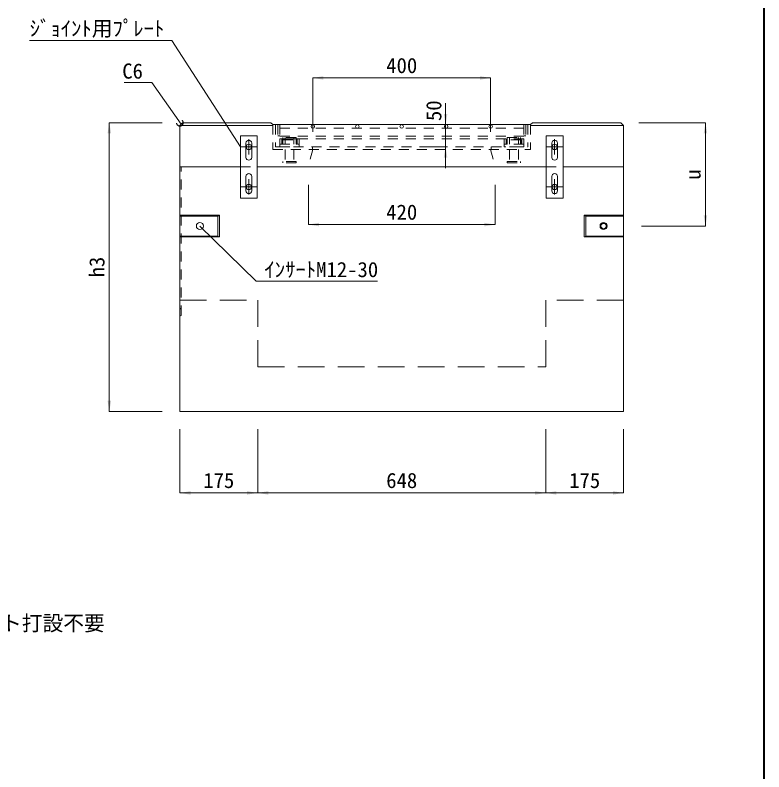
# Model space of a CAD drawing. Units: millimetres at full size. Extents: x 63886 to 97934, y 3628 to 26930.
# Drawn here: x 93794 to 95478, y 19894 to 21596 of the extents above; entities that cross this region are included whole.
import ezdxf
from ezdxf.enums import TextEntityAlignment as Align

# ---------------------------------------------------------------- set-up
doc = ezdxf.new("R2010")
doc.units = ezdxf.units.MM
doc.header["$LTSCALE"] = 30
doc.header["$PDMODE"] = 32
doc.header["$PDSIZE"] = 15
for name, pattern in [('USER1', [1.35, 0.75, -0.6]), ('USER2', [3, 2, -1]), ('USER3', [1.35, 0.75, -0.6]), ('USER5', [28.575, 19.05, -3.175, 3.175, -3.175])]:
    doc.linetypes.add(name, pattern=pattern)
for name, color, linetype, lineweight in [('0_2', 7, 'Continuous', 13), ('インサート', 3, 'USER1', 5), ('グレーチング', 7, 'Continuous', 5), ('作業エリア', 11, 'USER3', 13), ('受枠', 3, 'USER1', 5), ('図枠', 7, 'Continuous', 13), ('寸法線', 7, 'Continuous', 9), ('引出線', 4, 'Continuous', 9), ('本体', 2, 'Continuous', 5), ('目地', 132, 'Continuous', 5)]:
    doc.layers.add(name, color=color, linetype=linetype, lineweight=lineweight)
doc.styles.add('ＭＳ ゴシック', font='')
doc.styles.get('ＭＳ ゴシック').set_extended_font_data('MS Gothic')

# ---------------------------------------------------------------- blocks, each defined once
blk = doc.blocks.new('filled_arrow')
at = {"color": 0, "linetype": 'Continuous', "lineweight": -2}
blk.add_solid([(7.5, 1.25), (0, 0), (7.5, -1.25)], dxfattribs=at)

msp = doc.modelspace()

# ---------------------------------------------------------------- linework, layer by layer
at = {"layer": '0_2', "lineweight": 5}
for p, q in [((94313.37, 21308.14), (94313.37, 21276.14)), ((94326.37, 21308.14), (94326.37, 21276.14)), ((95001.37, 21308.14), (95001.37, 21276.14)), ((95014.37, 21308.14), (95014.37, 21276.14)), ((94313.37, 21233.14), (94313.37, 21201.14)), ((94326.37, 21233.14), (94326.37, 21201.14)), ((95001.37, 21233.14), (95001.37, 21201.14)), ((95014.37, 21233.14), (95014.37, 21201.14))]:
    msp.add_line(p, q, dxfattribs=at)
at = {"layer": '0_2', "lineweight": 9}
for points in [[(94338.87, 21184.64), (94338.87, 21324.64), (94300.87, 21324.64), (94300.87, 21184.64)], [(95026.87, 21184.64), (95026.87, 21324.64), (94988.87, 21324.64), (94988.87, 21184.64)]]:
    msp.add_lwpolyline(points, close=True, dxfattribs=at)
at = {"layer": '0_2', "lineweight": 5}
for centre, start, end in [((94319.87, 21308.14), 0, 180), ((95007.87, 21308.14), 0, 180), ((94319.87, 21276.14), 180, 0), ((95007.87, 21276.14), 180, 0), ((94319.87, 21233.14), 0, 180), ((95007.87, 21233.14), 0, 180), ((94319.87, 21201.14), 180, 0), ((95007.87, 21201.14), 180, 0)]:
    msp.add_arc(centre, 6.5, start, end, dxfattribs=at)
at = {"layer": 'インサート'}
for p, q in [((94426.36, 21320.64), (94396.36, 21320.64)), ((94396.36, 21320.64), (94396.36, 21305.64)), ((94401.36, 21320.64), (94401.36, 21305.64)), ((94421.36, 21320.64), (94421.36, 21305.64)), ((94426.36, 21320.64), (94426.36, 21305.64)), ((94901.36, 21320.64), (94901.36, 21305.64)), ((94901.36, 21320.64), (94931.36, 21320.64)), ((94906.36, 21320.64), (94906.36, 21305.64)), ((94926.36, 21320.64), (94926.36, 21305.64)), ((94931.36, 21320.64), (94931.36, 21305.64)), ((94401.36, 21293.64), (94401.36, 21263.64)), ((94421.36, 21293.64), (94421.36, 21263.64)), ((94906.36, 21293.64), (94906.36, 21263.64)), ((94926.36, 21293.64), (94926.36, 21263.64)), ((94426.36, 21266.64), (94396.36, 21266.64)), ((94396.36, 21263.64), (94396.36, 21266.64)), ((94426.36, 21263.64), (94396.36, 21263.64)), ((94426.36, 21263.64), (94426.36, 21266.64)), ((94901.36, 21266.64), (94931.36, 21266.64)), ((94901.36, 21263.64), (94901.36, 21266.64)), ((94901.36, 21263.64), (94931.36, 21263.64)), ((94931.36, 21263.64), (94931.36, 21266.64))]:
    msp.add_line(p, q, dxfattribs=at)
at = {"layer": 'インサート', "linetype": 'Continuous'}
for centre in [(94319.87, 21299.64), (95007.87, 21299.64), (94319.87, 21209.64), (95007.87, 21209.64)]:
    msp.add_circle(centre, 6, dxfattribs=at)
at = {"layer": 'インサート', "linetype": 'Continuous', "lineweight": 9}
for centre, radius in [((94209.87, 21121.64), 8), ((95117.87, 21121.64), 8), ((95117.87, 21121.64), 6)]:
    msp.add_circle(centre, radius, dxfattribs=at)
at = {"layer": 'グレーチング', "linetype": 'USER1'}
for p, q in [((94384.86, 21349.64), (94384.86, 21324.64)), ((94942.86, 21349.64), (94384.86, 21349.64)), ((94389.36, 21349.64), (94389.36, 21317.64)), ((94938.36, 21341.64), (94389.36, 21341.64)), ((94938.36, 21349.64), (94938.36, 21317.64)), ((94942.86, 21349.64), (94942.86, 21324.64)), ((94389.36, 21323.64), (94938.36, 21323.64)), ((94389.36, 21317.64), (94938.36, 21317.64))]:
    msp.add_line(p, q, dxfattribs=at)
at = {"layer": 'グレーチング', "lineweight": 13}
for p, q in [((94384.86, 21324.64), (94389.36, 21324.64)), ((94942.86, 21324.64), (94938.36, 21324.64))]:
    msp.add_line(p, q, dxfattribs=at)
for centre in [(94463.86, 21345.64), (94563.86, 21345.64), (94663.86, 21345.64), (94763.86, 21345.64), (94863.86, 21345.64)]:
    msp.add_circle(centre, 4, dxfattribs=at)
at = {"layer": '作業エリア'}
msp.add_point((94164.87, 21353.94), dxfattribs=at)
at = {"layer": '受枠', "lineweight": 9}
for p, q in [((94373.86, 21349.64), (94373.86, 21293.64)), ((94373.86, 21349.64), (94953.86, 21349.64)), ((94379.86, 21349.64), (94379.86, 21299.64)), ((94947.86, 21349.64), (94947.86, 21299.64)), ((94953.86, 21349.64), (94953.86, 21293.64)), ((94373.86, 21293.64), (94953.86, 21293.64)), ((94379.86, 21299.64), (94947.86, 21299.64)), ((94462.86, 21299.64), (94462.86, 21293.64)), ((94864.86, 21299.64), (94864.86, 21293.64))]:
    msp.add_line(p, q, dxfattribs=at)
at = {"layer": '受枠'}
for p, q in [((94389.36, 21317.64), (94389.36, 21299.64)), ((94433.36, 21317.64), (94389.36, 21317.64)), ((94393.86, 21317.64), (94393.86, 21305.64)), ((94396.16, 21305.64), (94396.16, 21315.34)), ((94396.16, 21315.34), (94426.56, 21315.34)), ((94426.56, 21315.34), (94426.56, 21305.64)), ((94428.86, 21305.64), (94428.86, 21317.64)), ((94433.36, 21317.64), (94433.36, 21299.64)), ((94894.36, 21317.64), (94894.36, 21299.64)), ((94938.36, 21317.64), (94894.36, 21317.64)), ((94898.86, 21305.64), (94898.86, 21317.64)), ((94901.16, 21315.34), (94901.16, 21305.64)), ((94931.56, 21315.34), (94901.16, 21315.34)), ((94931.56, 21305.64), (94931.56, 21315.34)), ((94933.86, 21317.64), (94933.86, 21305.64)), ((94938.36, 21317.64), (94938.36, 21299.64)), ((94389.36, 21305.64), (94433.36, 21305.64)), ((94389.36, 21299.64), (94433.36, 21299.64)), ((94393.86, 21305.64), (94396.16, 21305.64)), ((94426.56, 21305.64), (94428.86, 21305.64)), ((94938.36, 21305.64), (94894.36, 21305.64)), ((94938.36, 21299.64), (94894.36, 21299.64)), ((94901.16, 21305.64), (94898.86, 21305.64)), ((94933.86, 21305.64), (94931.56, 21305.64))]:
    msp.add_line(p, q, dxfattribs=at)
at = {"layer": '図枠', "lineweight": 40}
msp.add_line((95478.45, 23696.97), (95478.45, 18156.97), dxfattribs=at)
at = {"layer": '寸法線', "lineweight": 13}
for p, q in [((94463.86, 21454.7), (94863.86, 21454.7)), ((94463.86, 21333.64), (94463.86, 21454.7)), ((94863.86, 21333.64), (94863.86, 21454.7)), ((94762.51, 21251.64), (94762.51, 21397.64)), ((94006.14, 20704.64), (94006.14, 21353.94)), ((94124.87, 21353.94), (94006.14, 21353.94)), ((94703.86, 21349.64), (94762.51, 21349.64)), ((95196.87, 21353.94), (95347.08, 21353.94)), ((95347.08, 21353.94), (95347.08, 21121.64)), ((94703.86, 21299.64), (94762.51, 21299.64)), ((94453.86, 21214.64), (94453.86, 21124.92)), ((94873.86, 21214.64), (94873.86, 21124.92)), ((94453.86, 21124.92), (94873.86, 21124.92)), ((95202.87, 21121.64), (95347.08, 21121.64)), ((94124.87, 20704.64), (94006.14, 20704.64)), ((94164.87, 20664.64), (94164.87, 20521.46)), ((94339.87, 20664.64), (94339.87, 20521.46)), ((94339.87, 20664.64), (94339.87, 20521.46)), ((94987.87, 20664.64), (94987.87, 20521.46)), ((94987.87, 20664.64), (94987.87, 20521.46)), ((95162.87, 20664.64), (95162.87, 20521.46)), ((94164.87, 20521.46), (94339.87, 20521.46)), ((94339.87, 20521.46), (94987.87, 20521.46)), ((94987.87, 20521.46), (95162.87, 20521.46))]:
    msp.add_line(p, q, dxfattribs=at)
at = {"layer": '寸法線', "linetype": 'USER5'}
for p, q in [((94319.87, 21316.95), (94319.87, 21282.34)), ((95007.87, 21316.95), (95007.87, 21282.34)), ((94302.56, 21299.64), (94337.17, 21299.64)), ((94990.57, 21299.64), (95025.17, 21299.64)), ((94319.87, 21226.94), (94319.87, 21192.34)), ((95007.87, 21226.95), (95007.87, 21192.34)), ((94302.56, 21209.64), (94337.17, 21209.64)), ((94990.57, 21209.64), (95025.17, 21209.64))]:
    msp.add_line(p, q, dxfattribs=at)
at = {"layer": '引出線', "lineweight": 13}
for points in [[(94300.87, 21299.64), (94146.69, 21539.01), (93826.81, 21539.01)], [(94167.87, 21350.94), (94101.71, 21444.11), (94039.31, 21444.11)], [(94209.87, 21121.64), (94336.31, 20997.65), (94609.41, 20997.65)]]:
    msp.add_lwpolyline(points, dxfattribs=at)
at = {"layer": '本体', "lineweight": 20}
for p, q in [((94170.87, 21353.94), (94164.87, 21347.94)), ((94164.87, 21254.64), (94164.87, 21347.94)), ((94170.87, 21353.94), (94369.56, 21353.94)), ((94373.86, 21349.64), (94369.56, 21353.94)), ((94373.86, 21349.64), (94953.86, 21349.64)), ((94953.86, 21349.64), (94958.16, 21353.94)), ((94958.16, 21353.94), (95156.87, 21353.94)), ((95156.87, 21353.94), (95162.87, 21347.94)), ((95162.87, 21254.64), (95162.87, 21347.94)), ((94164.87, 20704.64), (94164.87, 21254.64)), ((94164.87, 20704.64), (94164.87, 21254.5)), ((95162.87, 20704.64), (95162.87, 21254.64)), ((94164.87, 20704.64), (95162.87, 20704.64))]:
    msp.add_line(p, q, dxfattribs=at)
at = {"layer": '本体'}
for p, q in [((94164.87, 21347.94), (94373.86, 21347.94)), ((94953.86, 21347.94), (95162.87, 21347.94)), ((94164.87, 21144.14), (94249.87, 21144.14)), ((94253.87, 21146.14), (94249.87, 21144.14)), ((94249.87, 21144.14), (94249.87, 21099.14)), ((95073.87, 21146.14), (95077.87, 21144.14)), ((95162.87, 21144.14), (95077.87, 21144.14)), ((95077.87, 21144.14), (95077.87, 21099.14)), ((94249.87, 21099.14), (94164.87, 21099.14)), ((94253.87, 21097.14), (94249.87, 21099.14)), ((95073.87, 21097.14), (95077.87, 21099.14)), ((95077.87, 21099.14), (95162.87, 21099.14))]:
    msp.add_line(p, q, dxfattribs=at)
at = {"layer": '本体', "linetype": 'USER1', "lineweight": 9}
for p, q in [((94463.86, 21293.64), (94453.86, 21254.64)), ((94863.86, 21293.64), (94873.86, 21254.64)), ((94300.87, 21254.64), (94338.87, 21254.64)), ((94988.87, 21254.64), (95026.87, 21254.64))]:
    msp.add_line(p, q, dxfattribs=at)
at = {"layer": '本体', "lineweight": 9}
for p, q in [((94164.87, 21254.64), (94300.87, 21254.64)), ((94338.87, 21254.64), (94988.87, 21254.64)), ((95026.87, 21254.64), (95162.87, 21254.64)), ((94164.87, 21146.14), (94253.87, 21146.14)), ((94253.87, 21146.14), (94253.87, 21097.14)), ((95162.87, 21146.14), (95073.87, 21146.14)), ((95073.87, 21146.14), (95073.87, 21097.14)), ((94253.87, 21097.14), (94164.87, 21097.14)), ((95073.87, 21097.14), (95162.87, 21097.14))]:
    msp.add_line(p, q, dxfattribs=at)
at = {"layer": '本体', "linetype": 'USER2', "lineweight": 15}
for p, q in [((94164.87, 20954.64), (94339.87, 20954.64)), ((94339.87, 20804.64), (94339.87, 20954.64)), ((94987.87, 20804.64), (94987.87, 20954.64)), ((95162.87, 20954.64), (94987.87, 20954.64)), ((94339.87, 20804.64), (94987.87, 20804.64))]:
    msp.add_line(p, q, dxfattribs=at)
at = {"layer": '目地', "linetype": 'USER1'}
for p, q in [((94167.87, 20920.52), (94167.87, 21254.64)), ((94164.87, 20936.64), (94167.87, 20934.77)), ((94164.87, 20918.64), (94167.87, 20920.52))]:
    msp.add_line(p, q, dxfattribs=at)

# ---------------------------------------------------------------- block references
at = {"layer": '寸法線', "lineweight": 13, "xscale": 3.2, "yscale": 3.2}
for p in [(94463.86, 21454.7), (94453.86, 21124.92), (94164.87, 20521.46), (94339.87, 20521.46), (94987.87, 20521.46)]:
    msp.add_blockref('filled_arrow', p, dxfattribs=at)
for p, rotation in [((94863.86, 21454.7), 180), ((94762.51, 21349.64), 90), ((94006.14, 21353.94), 270), ((95347.08, 21353.94), 270), ((94762.51, 21299.64), 270), ((95347.08, 21121.64), 90), ((94873.86, 21124.92), 180), ((94006.14, 20704.64), 90), ((94339.87, 20521.46), 180), ((94987.87, 20521.46), 180), ((95162.87, 20521.46), 180)]:
    msp.add_blockref('filled_arrow', p, dxfattribs=dict(at, rotation=rotation))
at = {"layer": '引出線', "lineweight": 13, "xscale": 0.16, "yscale": 0.16}
for p, rotation in [((94167.87, 21350.94), 125.4), ((94300.87, 21299.64), 122.8), ((94209.87, 21121.64), 315.6)]:
    msp.add_blockref('filled_arrow', p, dxfattribs=dict(at, rotation=rotation))

# ---------------------------------------------------------------- texts
at = {"layer": '寸法線', "style": 'ＭＳ ゴシック'}
for s, p in [('400', (94663.86, 21482.7)), ('420', (94663.86, 21152.92)), ('175', (94252.37, 20549.46)), ('648', (94663.87, 20549.46)), ('175', (95075.37, 20549.46))]:
    msp.add_text(s, height=34.18, dxfattribs=at).set_placement(p, align=Align.MIDDLE_CENTER)
for s, p in [('50', (94735.92, 21381)), ('u', (95319.08, 21237.79)), ('h3', (93978.14, 21029.29))]:
    msp.add_text(s, height=34.18, rotation=90, dxfattribs=at).set_placement(p, align=Align.MIDDLE_CENTER)
at = {"layer": '引出線', "style": 'ＭＳ ゴシック'}
msp.add_text('ｼﾞｮｲﾝﾄ用ﾌﾟﾚｰﾄ', height=34.18, dxfattribs=at).set_placement((93826.81, 21538.73), align=Align.BOTTOM_LEFT)
msp.add_text('C6', height=34.18, dxfattribs=at).set_placement((94081.71, 21487.31), align=Align.TOP_RIGHT)
msp.add_text('ｲﾝｻｰﾄM12-30', height=34.18, dxfattribs=at).set_placement((94482.86, 21040.85), align=Align.TOP_CENTER)
at = {"layer": '引出線', "color": 1, "style": 'ＭＳ ゴシック'}
msp.add_text('現場でのコンクリ－ト打設不要', height=34.18, dxfattribs=at).set_placement((93343.11, 20201.11), align=Align.BOTTOM_LEFT)

doc.saveas('drawing.dxf')
